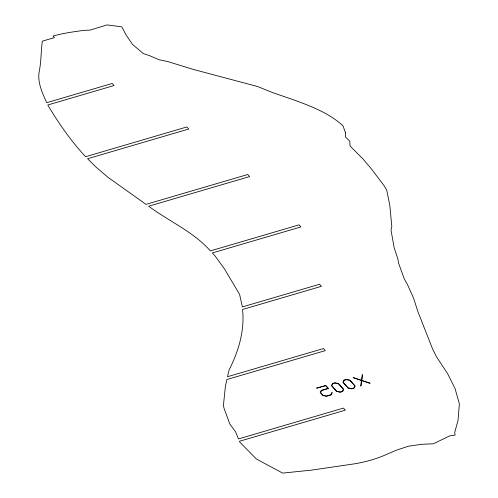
<?xml version="1.0" encoding="UTF-8"?>
<svg xmlns="http://www.w3.org/2000/svg" width="498" height="498" viewBox="0 0 498 498"><rect width="100%" height="100%" fill="white"/><g stroke="black" fill="none" stroke-linecap="round" stroke-linejoin="round"><path stroke-width="0.75" d="M345.475 132.817L345.319 136.85L349.814 141.195L350.032 145.958L362.756 158.75L370.562 167.845L383.84 185.337L386.678 189.95L389.822 205.475L391.814 226.546L391.036 230.207L394.13 247.587L397.896 259.01L398.568 263.112L404.264 278.905L407.414 284.414L413.539 298.09L417.978 311.835L432.588 348.98L436.323 356.512L447.77 373.911L455.091 388.695L459.38 403.909L458.004 420.505L454.711 432.42L455.11 435.103L449.545 435.937L433.366 443.799L421.532 444.303L408.292 446.258L396.657 450.086L382.831 456.019A105.433 63.159 3.5 0 1 354.8 463.781L311.337 470.156L282.627 473.1L256.358 458.994L239.887 442.218L239.482 441.259L345.357 410.159L343.508 408.086L238.511 438.925L235.436 431.567L229.79 423.96L224.088 408.41L223.415 405.553L225.413 386.199L226.876 379.532L325.3 350.623L323.451 348.55L227.486 376.737L229.18 369.69C238.66 351.152 244.779 330.454 242.551 309.495L321.409 286.331L319.56 284.258L242.383 306.924L239.6 294.411L224.741 269.318L215.099 256.009L212.273 252.965L300.923 226.932L299.074 224.853L210.361 250.911C193.442 231.638 168.946 221.392 148.703 206.209L249.61 176.572L247.761 174.499L145.995 204.385L107.636 177.051L95.411 166.55L87.573 158.738L188.73 129.026L186.881 126.953L85.588 156.702C70.965 141.027 58.733 123.38 47.777 104.997L114.036 85.538L112.187 83.465L46.719 102.694C42.286 92.796 36.977 81.828 39.361 70.685C41.309 60.93 40.936 51.008 42.336 41.166L54.487 37.599L53.056 35.993L62.431 33.702L71.295 32.171L83.95 30.322L90.132 30.117L107.107 24.9L121.829 26.873L126.181 35.153L132.536 44.428L143.343 53.603L149.232 55.533L158.918 59.692L167.907 61.609L193.131 69.378L257.653 86.54L272.593 92.591L293.583 99.837C311.088 106.223 329.035 113.034 343.004 125.795L345.475 132.817M362.581 374.832L361.822 380.385L370.107 383.279L361.778 380.609L361.031 386.062L360.683 386.05L361.442 380.497L353.15 377.596L361.486 380.279L362.233 374.813L362.581 374.832M332.757 383.647L331.786 385.657L336.804 391.285L340.209 392.007L342.387 391.366L343.365 389.361L338.347 383.728L334.936 383.006L332.757 383.647M331.917 392.679L330.927 394.727L326.464 396.041L323.053 395.325L320.575 392.542L321.559 390.532L328.518 388.49L325.81 385.452L316.504 388.185L325.667 385.726L328.039 388.39L321.266 390.376L320.202 392.561L322.804 395.487L326.507 396.265L331.201 394.883L332.266 392.748L331.917 392.679M344.218 380.279L343.247 382.29L348.264 387.917L351.669 388.639L353.848 387.998L354.825 385.994L349.808 380.366L346.396 379.638L344.218 380.279M332.483 383.491L331.419 385.676L336.561 391.447L340.259 392.225L342.661 391.515L343.732 389.336L338.59 383.572L334.886 382.788L332.483 383.491M343.944 380.13L342.879 382.315L348.015 388.079L351.719 388.857L354.122 388.154L355.192 385.975L350.05 380.204L346.347 379.42L343.944 380.13"/></g></svg>
